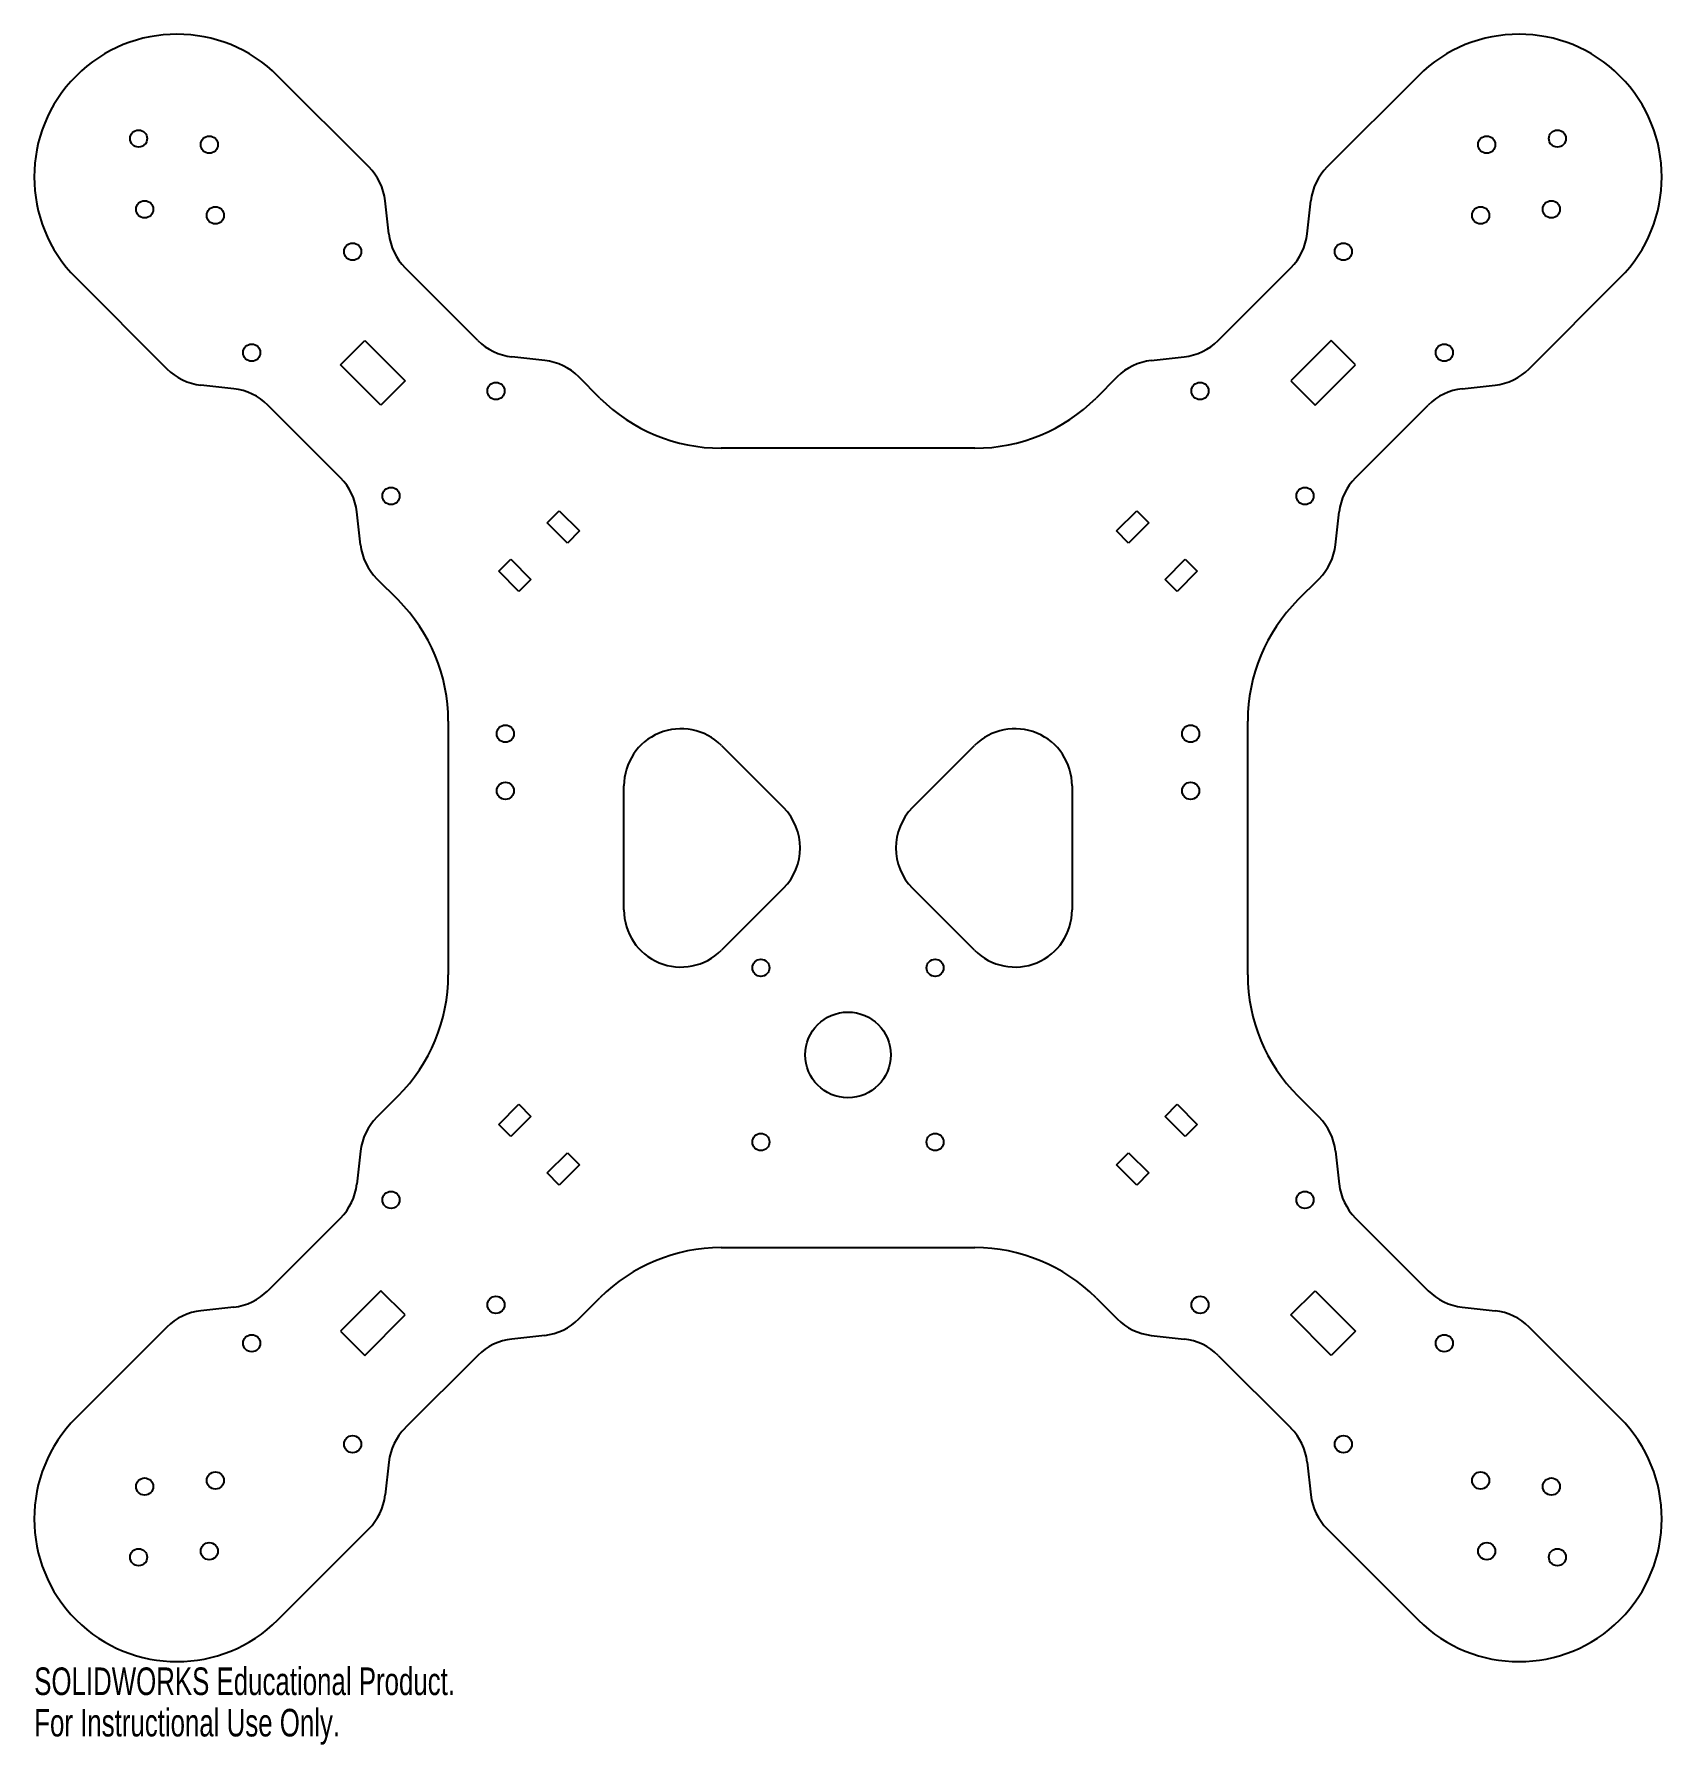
# Model space of a CAD drawing. Header units: millimetres. Extents: x -142 to 143, y -157 to 143.
import ezdxf

# ---------------------------------------------------------------- set-up
doc = ezdxf.new("R2010")
doc.units = ezdxf.units.MM
doc.styles.add('SLDTEXTSTYLE0', font='TXT', dxfattribs={"width": 0.7})

msp = doc.modelspace()

# ---------------------------------------------------------------- linework, layer by layer
at = {"color": 7, "linetype": 'Continuous', "lineweight": 25}
for p, q in [((-83.92, 119.27), (-99.82, 135.18)), ((99.82, 135.18), (83.92, 119.27)), ((-80.41, 107.55), (-81.05, 113.31)), ((80.41, 107.55), (81.05, 113.31)), ((-135.18, 99.82), (-119.27, 83.92)), ((-64.83, 88.87), (-77.54, 101.58)), ((64.83, 88.87), (77.54, 101.58)), ((119.27, 83.92), (135.18, 99.82)), ((-88.86, 84.62), (-84.62, 88.86)), ((-84.62, 88.86), (-77.55, 81.79)), ((84.62, 88.86), (77.55, 81.79)), ((88.86, 84.62), (84.62, 88.86)), ((-81.79, 77.55), (-88.86, 84.62)), ((-53.1, 85.36), (-58.86, 86)), ((53.1, 85.36), (58.86, 86)), ((81.79, 77.55), (88.86, 84.62)), ((-107.55, 80.41), (-113.31, 81.05)), ((-77.55, 81.79), (-81.79, 77.55)), ((-43.43, 78.79), (-47.14, 82.49)), ((47.14, 82.49), (43.43, 78.79)), ((77.55, 81.79), (81.79, 77.55)), ((107.55, 80.41), (113.31, 81.05)), ((-88.87, 64.83), (-101.58, 77.54)), ((88.87, 64.83), (101.58, 77.54)), ((22.22, 70), (-22.22, 70)), ((-85.36, 53.1), (-86, 58.86)), ((-52.68, 56.92), (-50.56, 59.04)), ((-49.14, 53.38), (-52.68, 56.92)), ((-50.56, 59.04), (-47.02, 55.51)), ((47.02, 55.51), (50.56, 59.04)), ((52.68, 56.92), (49.14, 53.38)), ((50.56, 59.04), (52.68, 56.92)), ((85.36, 53.1), (86, 58.86)), ((-47.02, 55.51), (-49.14, 53.38)), ((49.14, 53.38), (47.02, 55.51)), ((-61.16, 48.44), (-59.04, 50.56)), ((-57.63, 44.9), (-61.16, 48.44)), ((-59.04, 50.56), (-55.51, 47.02)), ((55.51, 47.02), (59.04, 50.56)), ((61.16, 48.44), (57.63, 44.9)), ((59.04, 50.56), (61.16, 48.44)), ((-82.49, 47.14), (-78.79, 43.43)), ((-55.51, 47.02), (-57.63, 44.9)), ((57.63, 44.9), (55.51, 47.02)), ((78.79, 43.43), (82.49, 47.14)), ((-70, 22.22), (-70, -22.22)), ((70, -22.22), (70, 22.22)), ((-22.17, 17.93), (-11.31, 7.07)), ((11.31, 7.07), (22.17, 17.93)), ((-39.24, -10.86), (-39.24, 10.86)), ((39.24, 10.86), (39.24, -10.86)), ((-11.31, -7.07), (-22.17, -17.93)), ((22.17, -17.93), (11.31, -7.07)), ((-78.79, -43.43), (-82.49, -47.14)), ((-61.16, -48.44), (-57.63, -44.9)), ((-57.63, -44.9), (-55.51, -47.02)), ((55.51, -47.02), (57.63, -44.9)), ((57.63, -44.9), (61.16, -48.44)), ((82.49, -47.14), (78.79, -43.43)), ((-55.51, -47.02), (-59.04, -50.56)), ((59.04, -50.56), (55.51, -47.02)), ((-59.04, -50.56), (-61.16, -48.44)), ((61.16, -48.44), (59.04, -50.56)), ((-85.36, -53.1), (-86, -58.86)), ((-52.68, -56.92), (-49.14, -53.38)), ((-49.14, -53.38), (-47.02, -55.51)), ((47.02, -55.51), (49.14, -53.38)), ((49.14, -53.38), (52.68, -56.92)), ((85.36, -53.1), (86, -58.86)), ((-47.02, -55.51), (-50.56, -59.04)), ((50.56, -59.04), (47.02, -55.51)), ((-50.56, -59.04), (-52.68, -56.92)), ((52.68, -56.92), (50.56, -59.04)), ((-88.87, -64.83), (-101.58, -77.54)), ((88.87, -64.83), (101.58, -77.54)), ((-22.22, -70), (22.22, -70)), ((-81.79, -77.55), (-88.86, -84.62)), ((-77.55, -81.79), (-81.79, -77.55)), ((77.55, -81.79), (81.79, -77.55)), ((81.79, -77.55), (88.86, -84.62)), ((-107.55, -80.41), (-113.31, -81.05)), ((-47.14, -82.49), (-43.43, -78.79)), ((43.43, -78.79), (47.14, -82.49)), ((107.55, -80.41), (113.31, -81.05)), ((-84.62, -88.86), (-77.55, -81.79)), ((84.62, -88.86), (77.55, -81.79)), ((-119.27, -83.92), (-135.18, -99.82)), ((-88.86, -84.62), (-84.62, -88.86)), ((-53.1, -85.36), (-58.86, -86)), ((53.1, -85.36), (58.86, -86)), ((88.86, -84.62), (84.62, -88.86)), ((135.18, -99.82), (119.27, -83.92)), ((-64.83, -88.87), (-77.54, -101.58)), ((64.83, -88.87), (77.54, -101.58)), ((-80.41, -107.55), (-81.05, -113.31)), ((80.41, -107.55), (81.05, -113.31)), ((-99.82, -135.18), (-83.92, -119.27)), ((83.92, -119.27), (99.82, -135.18))]:
    msp.add_line(p, q, dxfattribs=at)
for centre, radius in [((-124.22, 124.22), 1.5), ((-111.84, 123.16), 1.5), ((111.84, 123.16), 1.5), ((124.22, 124.22), 1.5), ((-123.16, 111.84), 1.5), ((-110.78, 110.78), 1.5), ((110.78, 110.78), 1.5), ((123.16, 111.84), 1.5), ((-86.74, 104.42), 1.5), ((86.74, 104.42), 1.5), ((-104.42, 86.74), 1.5), ((104.42, 86.74), 1.5), ((-61.64, 80.02), 1.5), ((61.64, 80.02), 1.5), ((-80.02, 61.64), 1.5), ((80.02, 61.64), 1.5), ((-60, 20), 1.5), ((60, 20), 1.5), ((-60, 10), 1.5), ((60, 10), 1.5), ((-15.25, -21), 1.5), ((15.25, -21), 1.5), ((0, -36.25), 7.5), ((-15.25, -51.5), 1.5), ((15.25, -51.5), 1.5), ((-80.02, -61.64), 1.5), ((80.02, -61.64), 1.5), ((-61.64, -80.02), 1.5), ((61.64, -80.02), 1.5), ((-104.42, -86.74), 1.5), ((104.42, -86.74), 1.5), ((-86.74, -104.42), 1.5), ((86.74, -104.42), 1.5), ((-123.16, -111.84), 1.5), ((-110.78, -110.78), 1.5), ((110.78, -110.78), 1.5), ((123.16, -111.84), 1.5), ((-124.22, -124.22), 1.5), ((-111.84, -123.16), 1.5), ((111.84, -123.16), 1.5), ((124.22, -124.22), 1.5)]:
    msp.add_circle(centre, radius, dxfattribs=at)
for centre, radius, start, end in [((-117.5, 117.5), 25, 45, 225), ((117.5, 117.5), 25, 315, 135), ((-90.99, 112.2), 10, 6.3402, 45), ((90.99, 112.2), 10, 135, 173.6598), ((-70.47, 108.66), 10, 186.3402, 225), ((70.47, 108.66), 10, 315, 353.6598), ((-57.75, 95.94), 10, 225, 263.6598), ((57.75, 95.94), 10, 276.3402, 315), ((-112.2, 90.99), 10, 225, 263.6598), ((-54.21, 75.42), 10, 45, 83.6598), ((54.21, 75.42), 10, 96.3402, 135), ((112.2, 90.99), 10, 276.3402, 315), ((-108.66, 70.47), 10, 45, 83.6598), ((-22.22, 100), 30, 225, 270), ((22.22, 100), 30, 270, 315), ((108.66, 70.47), 10, 96.3402, 135), ((-95.94, 57.75), 10, 6.3402, 45), ((95.94, 57.75), 10, 135, 173.6598), ((-75.42, 54.21), 10, 186.3402, 225), ((75.42, 54.21), 10, 315, 353.6598), ((-100, 22.22), 30, 0, 45), ((100, 22.22), 30, 135, 180), ((-29.24, 10.86), 10, 45, 180), ((29.24, 10.86), 10, 0, 135), ((-18.38, 0), 10, 315, 45), ((18.38, 0), 10, 135, 225), ((-29.24, -10.86), 10, 180, 315), ((29.24, -10.86), 10, 225, 0), ((-100, -22.22), 30, 315, 0), ((100, -22.22), 30, 180, 225), ((-75.42, -54.21), 10, 135, 173.6598), ((75.42, -54.21), 10, 6.3402, 45), ((-95.94, -57.75), 10, 315, 353.6598), ((95.94, -57.75), 10, 186.3402, 225), ((-22.22, -100), 30, 90, 135), ((22.22, -100), 30, 45, 90), ((-108.66, -70.47), 10, 276.3402, 315), ((108.66, -70.47), 10, 225, 263.6598), ((-112.2, -90.99), 10, 96.3402, 135), ((-54.21, -75.42), 10, 276.3402, 315), ((54.21, -75.42), 10, 225, 263.6598), ((112.2, -90.99), 10, 45, 83.6598), ((-57.75, -95.94), 10, 96.3402, 135), ((57.75, -95.94), 10, 45, 83.6598), ((-117.5, -117.5), 25, 135, 315), ((-70.47, -108.66), 10, 135, 173.6598), ((70.47, -108.66), 10, 6.3402, 45), ((117.5, -117.5), 25, 225, 45), ((-90.99, -112.2), 10, 315, 353.6598), ((90.99, -112.2), 10, 186.3402, 225)]:
    msp.add_arc(centre, radius, start, end, dxfattribs=at)

# ---------------------------------------------------------------- texts
at = {"color": 7, "linetype": 'Continuous', "char_height": 4.8336, "attachment_point": 1, "style": 'SLDTEXTSTYLE0'}
for s, insert in [('SOLIDWORKS Educational Product.', (-142.5, -143.52)), ('For Instructional Use Only.', (-142.5, -150.77))]:
    msp.add_mtext(s, dxfattribs=dict(at, insert=insert))

doc.saveas('drawing.dxf')
